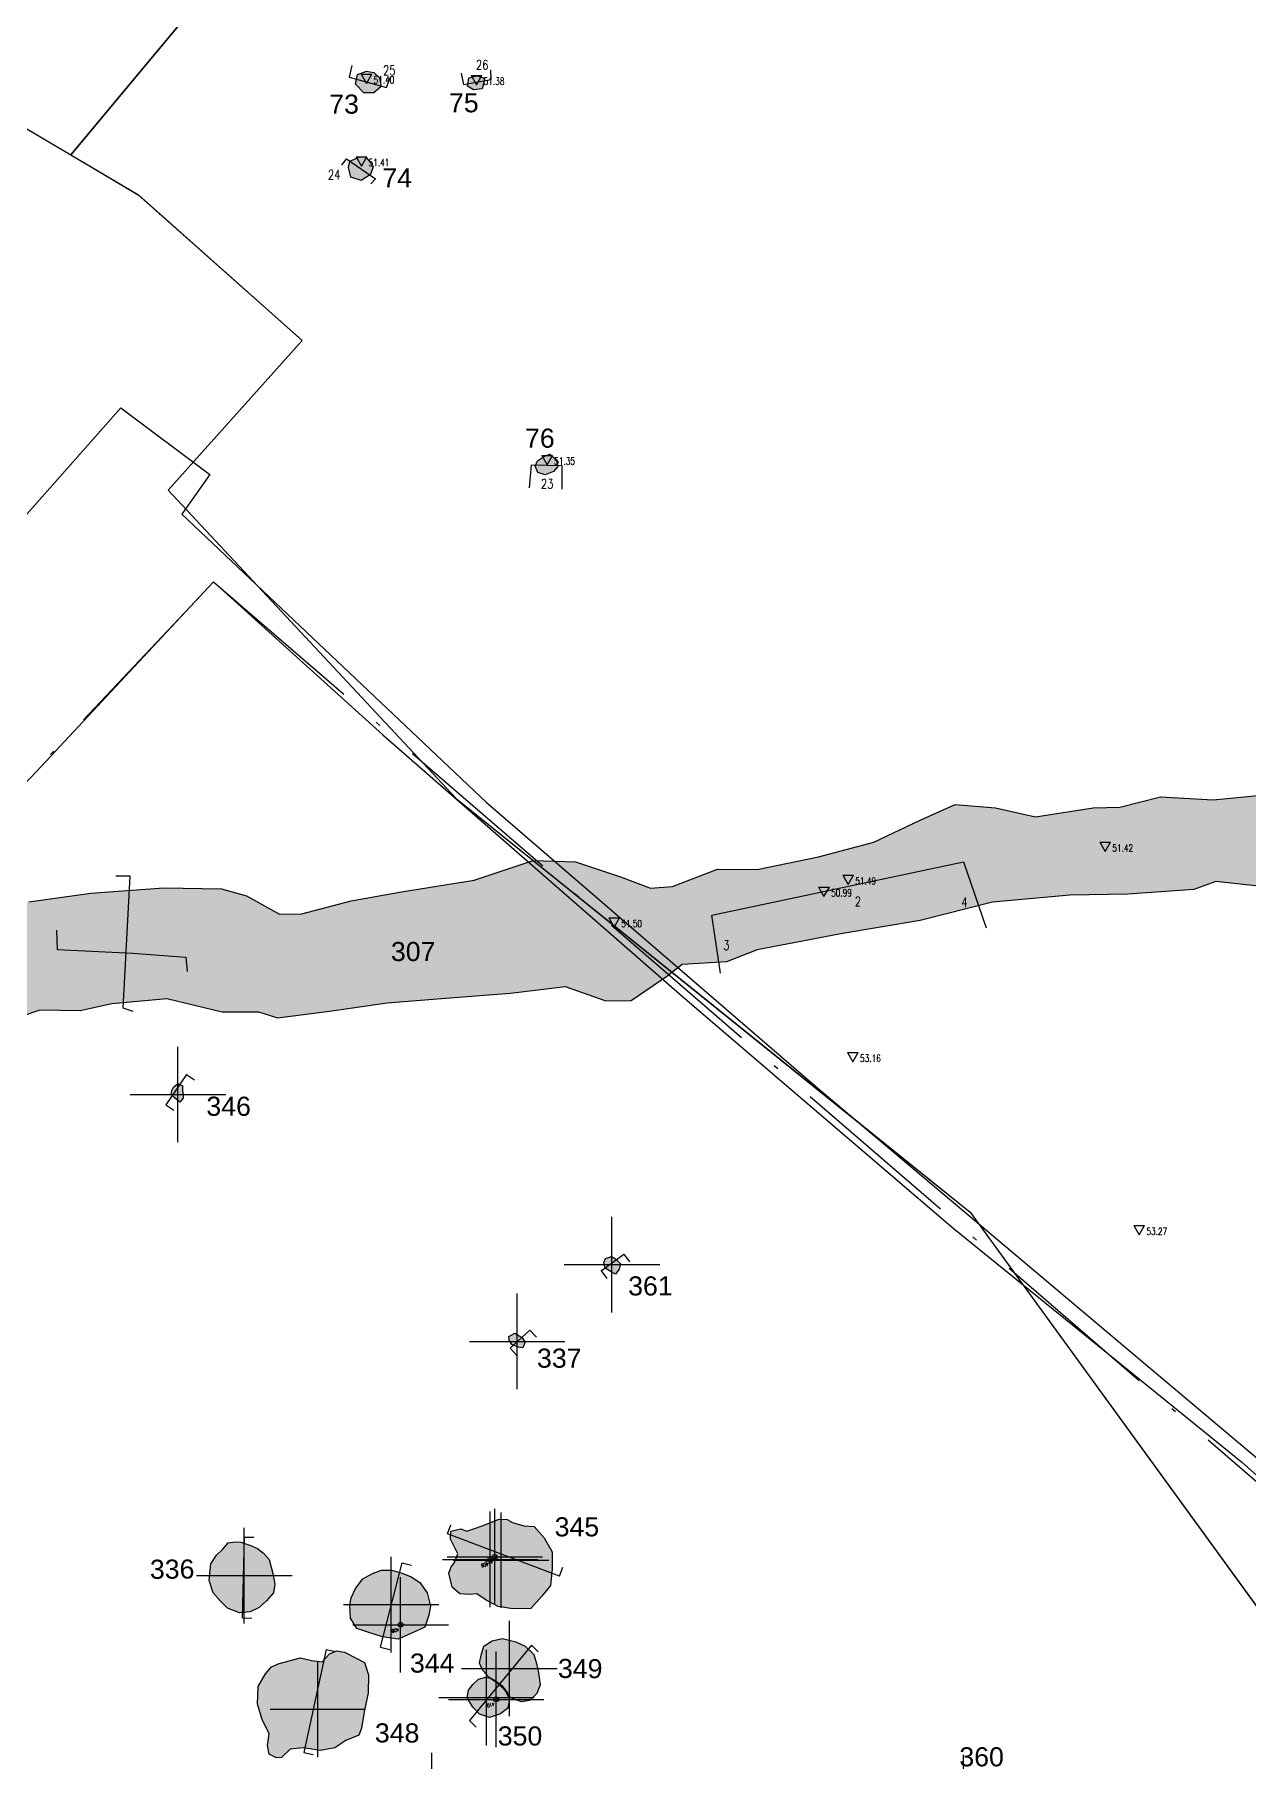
# Model space of a CAD drawing. Header units: millimetres. Extents: x 4462692 to 4462814, y 5793999 to 5794154.
# Drawn here: x 4462747.19 to 4462772.61, y 5794058.97 to 5794095.13 of the extents above; entities that cross this region are included whole.
import ezdxf
from ezdxf.enums import TextEntityAlignment as Align

# ---------------------------------------------------------------- set-up
doc = ezdxf.new("R2010")
doc.units = ezdxf.units.MM
doc.header["$PDMODE"] = 2
doc.header["$PDSIZE"] = -1
doc.linetypes.add('ACAD_ISO10W100', pattern=[18, 12, -3, 0, -3])
doc.linetypes.add('STRICHPUNKTX2', pattern=[50.8, 25.4, -12.7, 0, -12.7])
for name, color, linetype in [('00Befund', 36, 'Continuous'), ('00BefundNr', 36, 'Continuous'), ('00Profil', 5, 'Continuous'), ('00ProfilNr', 5, 'Continuous'), ('Befunde', 36, 'Continuous'), ('Befundnummern', 36, 'Continuous'), ('Flächengrenzen', 1, 'Continuous'), ('GGok', 50, 'Continuous'), ('GGuk', 7, 'Continuous'), ('Grabungsgrenze', 102, 'STRICHPUNKTX2'), ('Gruben', 252, 'Continuous'), ('GUK', 90, 'ACAD_ISO10W100'), ('HÖHEN', 7, 'Continuous'), ('Höhenpunkte Befunde', 7, 'Continuous'), ('Keramik Pl.1', 60, 'Continuous'), ('Knochenreste', 40, 'Continuous'), ('Pfosten', 254, 'Continuous'), ('Profile', 160, 'Continuous'), ('Salzmünder Kultur', 132, 'Continuous'), ('SBZ EZ', 16, 'Continuous')]:
    doc.layers.add(name, color=color, linetype=linetype)
doc.styles.add('ROMANS', font='ROMANS.shx', dxfattribs={"width": 0.75})
doc.styles.get("Standard").update_dxf_attribs({"font": 'arial.ttf'})

# ---------------------------------------------------------------- blocks, each defined once
blk = doc.blocks.new('MESSPUNKT')
for p, q in [((0, -0.04), (0, 0.04)), ((0.04, 0), (-0.04, 0))]:
    blk.add_line(p, q)
blk.add_circle((0, 0), 0.05)
at = {"style": 'ROMANS', "width": 0.75, "flags": 1}
for tag, p in [('STANDPUNKT', (-0.06, -0.05)), ('MESSWERT', (-0.06, 0.05)), ('KOORDINATEN', (-0.06, -0.15))]:
    blk.add_attdef(tag, text='', height=0.07, dxfattribs=at).set_placement(p, align=Align.RIGHT)
at = {"style": 'ROMANS', "width": 0.75}
for tag, p in [('NUMMER', (0.06, 0.05)), ('INFO', (0.06, -0.15))]:
    blk.add_attdef(tag, p, '', height=0.07, dxfattribs=at)
blk = doc.blocks.new('HP_FERTIG_OBERKANTE')
for p, q in [((-0.075, 0.13), (0.075, 0.13)), ((-0.075, 0.13), (0, 0)), ((0, 0), (0.075, 0.13))]:
    blk.add_line(p, q)
at = {"style": 'ROMANS', "width": 0.75}
blk.add_attdef('HÖHE', (0.1, 0), '', height=0.1, dxfattribs=at)

msp = doc.modelspace()

# ---------------------------------------------------------------- hatches: boundary and pattern name
at = {"layer": 'Gruben'}
h = msp.add_hatch(color=256, dxfattribs=at)
h.dxf.hatch_style = 1
h.paths.add_polyline_path([(4462757.197, 5794063.979), (4462757.439, 5794063.905), (4462757.657, 5794063.891), (4462757.86, 5794063.659), (4462758.03, 5794063.361), (4462758.031, 5794063.01), (4462757.996, 5794062.656), (4462757.815, 5794062.433), (4462757.584, 5794062.181), (4462757.205, 5794062.168), (4462756.897, 5794062.221), (4462756.648, 5794062.35), (4462756.456, 5794062.488), (4462756.293, 5794062.471), (4462756.094, 5794062.484), (4462755.935, 5794062.627), (4462755.865, 5794062.917), (4462755.918, 5794063.052), (4462755.989, 5794063.139), (4462756.055, 5794063.319), (4462755.905, 5794063.63), (4462755.912, 5794063.797), (4462756.117, 5794063.843), (4462756.241, 5794063.796), (4462756.563, 5794063.911), (4462756.921, 5794064.045), (4462757.09, 5794064.043)])
h.paths.add_polyline_path([(4462756.993, 5794061.547), (4462757.268, 5794061.478), (4462757.462, 5794061.388), (4462757.646, 5794061.212), (4462757.706, 5794061.025), (4462757.748, 5794060.834), (4462757.781, 5794060.577), (4462757.708, 5794060.401), (4462757.557, 5794060.254), (4462757.39, 5794060.222), (4462757.16, 5794060.31), (4462757.079, 5794060.438), (4462756.995, 5794060.547), (4462756.847, 5794060.656), (4462756.71, 5794060.735), (4462756.579, 5794060.881), (4462756.509, 5794061.035), (4462756.544, 5794061.203), (4462756.599, 5794061.386), (4462756.774, 5794061.504)])
h.paths.add_polyline_path([(4462755.079, 5794062.842), (4462755.257, 5794062.724), (4462755.414, 5794062.506), (4462755.48, 5794062.228), (4462755.446, 5794062.036), (4462755.367, 5794061.789), (4462755.137, 5794061.68), (4462754.809, 5794061.538), (4462754.481, 5794061.586), (4462754.169, 5794061.679), (4462753.937, 5794061.76), (4462753.81, 5794061.975), (4462753.791, 5794062.251), (4462753.82, 5794062.399), (4462753.911, 5794062.597), (4462754.063, 5794062.797), (4462754.271, 5794062.91), (4462754.459, 5794062.978), (4462754.665, 5794062.977), (4462754.892, 5794062.919)])
h.paths.add_polyline_path([(4462741.575, 5794063.998), (4462741.683, 5794064.048), (4462741.856, 5794064.047), (4462742.021, 5794063.937), (4462742.204, 5794063.831), (4462742.356, 5794063.703), (4462742.474, 5794063.564), (4462742.53, 5794063.406), (4462742.455, 5794063.261), (4462742.259, 5794062.972), (4462742.053, 5794062.72), (4462741.892, 5794062.569), (4462741.671, 5794062.543), (4462741.485, 5794062.623), (4462741.425, 5794062.732), (4462741.451, 5794062.936), (4462741.45, 5794063.104), (4462741.442, 5794063.335), (4462741.425, 5794063.539), (4462741.42, 5794063.724), (4462741.477, 5794063.858)])
h.paths.add_polyline_path([(4462750.101, 5794057.149), (4462750.245, 5794057.039), (4462750.35, 5794056.957), (4462750.469, 5794056.867), (4462750.602, 5794056.861), (4462750.688, 5794056.768), (4462750.765, 5794056.666), (4462750.873, 5794056.41), (4462750.911, 5794056.263), (4462750.87, 5794056.08), (4462750.845, 5794055.858), (4462750.837, 5794055.666), (4462750.68, 5794055.542), (4462750.459, 5794055.477), (4462750.28, 5794055.358), (4462750.005, 5794055.185), (4462749.547, 5794054.912), (4462749.273, 5794054.717), (4462749.021, 5794054.696), (4462748.815, 5794054.72), (4462748.559, 5794054.848), (4462748.341, 5794055.06), (4462748.174, 5794055.283), (4462748.054, 5794055.564), (4462747.973, 5794055.855), (4462748.039, 5794056.242), (4462748.116, 5794056.512), (4462748.223, 5794056.625), (4462748.361, 5794056.777), (4462748.546, 5794056.878), (4462748.748, 5794057.014), (4462748.962, 5794057.035), (4462749.16, 5794057.003), (4462749.389, 5794057.001), (4462749.663, 5794057.119), (4462749.918, 5794057.186)])
h.paths.add_polyline_path([(4462754.49, 5794056.328), (4462754.603, 5794056.204), (4462754.684, 5794056.048), (4462754.667, 5794055.822), (4462754.54, 5794055.593), (4462754.387, 5794055.433), (4462754.131, 5794055.364), (4462753.944, 5794055.468), (4462753.757, 5794055.538), (4462753.647, 5794055.706), (4462753.584, 5794055.896), (4462753.625, 5794056.127), (4462753.793, 5794056.246), (4462753.915, 5794056.36), (4462754.042, 5794056.419), (4462754.188, 5794056.414), (4462754.37, 5794056.37)])
h.paths.add_polyline_path([(4462758.5, 5794057.049), (4462758.53, 5794056.96), (4462758.463, 5794056.863), (4462758.392, 5794056.803), (4462758.362, 5794056.649), (4462758.33, 5794056.506), (4462758.176, 5794056.377), (4462758.052, 5794056.308), (4462757.819, 5794056.242), (4462757.532, 5794056.208), (4462757.323, 5794056.264), (4462757.131, 5794056.374), (4462757.059, 5794056.593), (4462757.067, 5794056.88), (4462757.124, 5794057.055), (4462757.341, 5794057.055), (4462757.804, 5794057.012), (4462758.052, 5794057.051), (4462758.2, 5794057.174), (4462758.398, 5794057.13)])
h = msp.add_hatch(color=256, dxfattribs=at)
h.dxf.hatch_style = 1
h.paths.add_polyline_path([(4462753.684, 5794061.26), (4462753.925, 5794061.141), (4462754.101, 5794061.05), (4462754.186, 5794060.786), (4462754.179, 5794060.409), (4462754.096, 5794060.016), (4462754.037, 5794059.672), (4462753.981, 5794059.525), (4462753.711, 5794059.413), (4462753.478, 5794059.258), (4462753.18, 5794059.207), (4462752.816, 5794059.263), (4462752.546, 5794059.231), (4462752.363, 5794059.058), (4462752.26, 5794059.052), (4462752.105, 5794059.127), (4462752.071, 5794059.306), (4462752.106, 5794059.552), (4462751.959, 5794059.855), (4462751.859, 5794060.177), (4462751.874, 5794060.545), (4462752.03, 5794060.809), (4462752.152, 5794060.956), (4462752.314, 5794061.024), (4462752.762, 5794061.145), (4462752.99, 5794061.088), (4462753.214, 5794061.062), (4462753.367, 5794061.227), (4462753.512, 5794061.293)])
at = {"layer": 'Pfosten'}
h = msp.add_hatch(color=256, dxfattribs=at)
h.dxf.hatch_style = 1
h.paths.add_polyline_path([(4462758.148, 5794086.091), (4462758.059, 5794085.982), (4462757.886, 5794085.915), (4462757.734, 5794085.964), (4462757.676, 5794086.094), (4462757.723, 5794086.207), (4462757.868, 5794086.304), (4462757.984, 5794086.346), (4462758.114, 5794086.236)])
h.paths.add_polyline_path([(4462754.279, 5794092.365), (4462754.228, 5794092.203), (4462754.028, 5794092.077), (4462753.818, 5794092.144), (4462753.766, 5794092.347), (4462753.795, 5794092.481), (4462754.005, 5794092.576), (4462754.132, 5794092.566), (4462754.219, 5794092.46)])
h.paths.add_polyline_path([(4462756.609, 5794094.157), (4462756.568, 5794094), (4462756.387, 5794093.978), (4462756.26, 5794094.052), (4462756.285, 5794094.227), (4462756.456, 5794094.271), (4462756.602, 5794094.229)])
h.paths.add_polyline_path([(4462754.413, 5794094.23), (4462754.453, 5794094.044), (4462754.297, 5794093.912), (4462754.085, 5794093.912), (4462753.915, 5794094.093), (4462753.956, 5794094.298), (4462754.143, 5794094.368), (4462754.297, 5794094.341)])
h = msp.add_hatch(color=256, dxfattribs=at)
h.dxf.hatch_style = 1
h.paths.add_polyline_path([(4462743.6, 5794059.549), (4462743.779, 5794059.533), (4462743.909, 5794059.471), (4462743.996, 5794059.373), (4462743.944, 5794059.247), (4462743.923, 5794059.122), (4462743.84, 5794059.037), (4462743.688, 5794059.011), (4462743.535, 5794059.093), (4462743.442, 5794059.215), (4462743.457, 5794059.347), (4462743.496, 5794059.489)])
h.paths.add_polyline_path([(4462741.586, 5794066.455), (4462741.728, 5794066.402), (4462741.782, 5794066.305), (4462741.783, 5794066.126), (4462741.653, 5794066.055), (4462741.522, 5794066.089), (4462741.449, 5794066.132), (4462741.397, 5794066.222), (4462741.452, 5794066.36), (4462741.532, 5794066.418)])
h.paths.add_polyline_path([(4462742.536, 5794066.7), (4462742.608, 5794066.625), (4462742.631, 5794066.505), (4462742.527, 5794066.449), (4462742.43, 5794066.369), (4462742.313, 5794066.41), (4462742.277, 5794066.523), (4462742.316, 5794066.625), (4462742.419, 5794066.692)])
h.paths.add_polyline_path([(4462739.417, 5794067.978), (4462739.524, 5794068.048), (4462739.644, 5794068.04), (4462739.693, 5794067.941), (4462739.701, 5794067.815), (4462739.611, 5794067.761), (4462739.47, 5794067.771), (4462739.398, 5794067.86)])
h.paths.add_polyline_path([(4462741.718, 5794069.488), (4462741.787, 5794069.438), (4462741.829, 5794069.333), (4462741.804, 5794069.229), (4462741.698, 5794069.151), (4462741.622, 5794069.167), (4462741.559, 5794069.242), (4462741.532, 5794069.333), (4462741.598, 5794069.415)])
h.paths.add_polyline_path([(4462757.123, 5794067.874), (4462757.247, 5794067.946), (4462757.399, 5794067.855), (4462757.465, 5794067.764), (4462757.416, 5794067.635), (4462757.32, 5794067.646), (4462757.189, 5794067.706), (4462757.132, 5794067.799)])
h.paths.add_polyline_path([(4462759.274, 5794069.55), (4462759.36, 5794069.496), (4462759.463, 5794069.391), (4462759.437, 5794069.28), (4462759.358, 5794069.178), (4462759.269, 5794069.227), (4462759.141, 5794069.305), (4462759.11, 5794069.424), (4462759.145, 5794069.509)])
h.paths.add_polyline_path([(4462750.193, 5794073.169), (4462750.29, 5794073.123), (4462750.291, 5794073.024), (4462750.305, 5794072.935), (4462750.302, 5794072.862), (4462750.234, 5794072.778), (4462750.115, 5794072.879), (4462750.05, 5794072.943), (4462750.065, 5794073.024), (4462750.104, 5794073.091)])
h.paths.add_polyline_path([(4462739.78, 5794074.115), (4462739.896, 5794074.028), (4462739.873, 5794073.957), (4462739.804, 5794073.885), (4462739.711, 5794073.907), (4462739.689, 5794073.97), (4462739.701, 5794074.045)])
h.paths.add_polyline_path([(4462739.151, 5794074.317), (4462739.193, 5794074.216), (4462739.207, 5794074.135), (4462739.157, 5794074.055), (4462739.042, 5794074.032), (4462739.01, 5794074.128), (4462739.013, 5794074.223), (4462739.085, 5794074.259)])
h = msp.add_hatch(color=256, dxfattribs=at)
h.dxf.hatch_style = 1
h.paths.add_polyline_path([(4462727.865, 5794052.01), (4462727.97, 5794051.89), (4462727.932, 5794051.766), (4462727.861, 5794051.677), (4462727.759, 5794051.618), (4462727.691, 5794051.612), (4462727.583, 5794051.659), (4462727.493, 5794051.719), (4462727.501, 5794051.818), (4462727.526, 5794051.908), (4462727.554, 5794051.956), (4462727.69, 5794052.037), (4462727.758, 5794052.007)])
h.paths.add_polyline_path([(4462728.256, 5794052.972), (4462728.3, 5794052.856), (4462728.305, 5794052.741), (4462728.265, 5794052.64), (4462728.126, 5794052.607), (4462728.029, 5794052.575), (4462727.885, 5794052.667), (4462727.837, 5794052.792), (4462727.861, 5794052.874), (4462727.9, 5794053.055), (4462727.99, 5794053.084), (4462728.127, 5794053.048), (4462728.189, 5794053.001)])
h.paths.add_polyline_path([(4462732.558, 5794052.79), (4462732.558, 5794052.722), (4462732.53, 5794052.641), (4462732.417, 5794052.547), (4462732.34, 5794052.492), (4462732.237, 5794052.443), (4462732.154, 5794052.449), (4462732.074, 5794052.577), (4462732.092, 5794052.662), (4462732.182, 5794052.747), (4462732.282, 5794052.771), (4462732.378, 5794052.796), (4462732.515, 5794052.847)])
h.paths.add_polyline_path([(4462729.995, 5794056.854), (4462730.011, 5794056.776), (4462729.973, 5794056.672), (4462729.866, 5794056.615), (4462729.767, 5794056.553), (4462729.66, 5794056.529), (4462729.571, 5794056.534), (4462729.492, 5794056.622), (4462729.446, 5794056.705), (4462729.468, 5794056.82), (4462729.527, 5794056.88), (4462729.586, 5794056.914), (4462729.707, 5794056.962), (4462729.768, 5794056.986), (4462729.887, 5794056.962), (4462729.994, 5794056.917)])
h.paths.add_polyline_path([(4462728.704, 5794056.62), (4462728.73, 5794056.528), (4462728.767, 5794056.42), (4462728.737, 5794056.307), (4462728.68, 5794056.205), (4462728.578, 5794056.163), (4462728.444, 5794056.187), (4462728.404, 5794056.242), (4462728.293, 5794056.353), (4462728.302, 5794056.543), (4462728.327, 5794056.566), (4462728.42, 5794056.64), (4462728.526, 5794056.682), (4462728.629, 5794056.656)])
h.paths.add_polyline_path([(4462734.644, 5794054.277), (4462734.644, 5794054.192), (4462734.647, 5794054.063), (4462734.565, 5794054.002), (4462734.492, 5794053.932), (4462734.407, 5794053.865), (4462734.292, 5794053.74), (4462734.175, 5794053.754), (4462734.052, 5794053.749), (4462734.019, 5794053.811), (4462733.995, 5794053.918), (4462734.054, 5794054.015), (4462734.123, 5794054.143), (4462734.195, 5794054.229), (4462734.297, 5794054.261), (4462734.383, 5794054.3), (4462734.52, 5794054.338), (4462734.579, 5794054.312)])
h.paths.add_polyline_path([(4462736.169, 5794055.209), (4462736.234, 5794055.133), (4462736.161, 5794055.039), (4462736.077, 5794055.019), (4462736.005, 5794055.054), (4462735.962, 5794055.09), (4462735.961, 5794055.204), (4462736.034, 5794055.228)])
h.paths.add_polyline_path([(4462735.541, 5794055.434), (4462735.591, 5794055.344), (4462735.635, 5794055.304), (4462735.612, 5794055.245), (4462735.533, 5794055.251), (4462735.464, 5794055.235), (4462735.439, 5794055.298), (4462735.432, 5794055.367), (4462735.452, 5794055.423)])
h.paths.add_polyline_path([(4462734.32, 5794057.107), (4462734.401, 5794057.073), (4462734.409, 5794056.98), (4462734.364, 5794056.908), (4462734.274, 5794056.905), (4462734.229, 5794056.958), (4462734.197, 5794057.023), (4462734.229, 5794057.09), (4462734.248, 5794057.131)])
h.paths.add_polyline_path([(4462733.59, 5794058.96), (4462733.711, 5794058.93), (4462733.772, 5794058.891), (4462733.833, 5794058.788), (4462733.867, 5794058.688), (4462733.865, 5794058.585), (4462733.86, 5794058.508), (4462733.726, 5794058.486), (4462733.626, 5794058.495), (4462733.532, 5794058.559), (4462733.455, 5794058.685), (4462733.442, 5794058.809), (4462733.468, 5794058.924)])
h.paths.add_polyline_path([(4462733.302, 5794059.151), (4462733.422, 5794059.076), (4462733.466, 5794058.974), (4462733.415, 5794058.815), (4462733.414, 5794058.728), (4462733.37, 5794058.6), (4462733.191, 5794058.551), (4462733.041, 5794058.597), (4462732.895, 5794058.688), (4462732.913, 5794058.89), (4462732.935, 5794058.96), (4462732.969, 5794059.081), (4462733.064, 5794059.177), (4462733.178, 5794059.199)])
h.paths.add_polyline_path([(4462739.546, 5794050.276), (4462739.577, 5794050.021), (4462739.644, 5794049.856), (4462739.655, 5794049.673), (4462739.655, 5794049.459), (4462739.587, 5794049.26), (4462739.516, 5794049.133), (4462739.383, 5794049.101), (4462739.18, 5794049.169), (4462739.047, 5794049.325), (4462739.017, 5794049.457), (4462738.939, 5794049.606), (4462738.89, 5794049.786), (4462738.846, 5794050.018), (4462738.936, 5794050.203), (4462739.052, 5794050.285), (4462739.122, 5794050.399), (4462739.261, 5794050.435), (4462739.422, 5794050.374), (4462739.5, 5794050.344)])
h.paths.add_polyline_path([(4462739.275, 5794047.38), (4462738.865, 5794046.969), (4462739.022, 5794046.935), (4462739.141, 5794046.944), (4462739.191, 5794047.012), (4462739.25, 5794047.155), (4462739.265, 5794047.308)])
h.paths.add_polyline_path([(4462740.074, 5794046.735), (4462739.84, 5794046.981), (4462739.771, 5794046.871), (4462739.77, 5794046.753), (4462739.857, 5794046.696), (4462739.992, 5794046.693)])
h.paths.add_polyline_path([(4462739.997, 5794045.452), (4462739.971, 5794045.324), (4462739.858, 5794045.202), (4462739.706, 5794045.192), (4462739.558, 5794045.233), (4462739.519, 5794045.321), (4462739.567, 5794045.472), (4462739.699, 5794045.539), (4462739.835, 5794045.555), (4462739.933, 5794045.515)])
h.paths.add_polyline_path([(4462741.109, 5794044.031), (4462741.199, 5794043.865), (4462741.264, 5794043.711), (4462741.164, 5794043.565), (4462741.046, 5794043.477), (4462740.878, 5794043.475), (4462740.706, 5794043.553), (4462740.692, 5794043.702), (4462740.738, 5794043.864), (4462740.836, 5794044.042), (4462740.987, 5794044.029)])
h.paths.add_polyline_path([(4462741.511, 5794043.048), (4462741.579, 5794042.935), (4462741.618, 5794042.829), (4462741.597, 5794042.666), (4462741.469, 5794042.586), (4462741.382, 5794042.566), (4462741.187, 5794042.63), (4462741.098, 5794042.761), (4462741.123, 5794042.846), (4462741.157, 5794042.957), (4462741.272, 5794043.069), (4462741.426, 5794043.069)])
h.paths.add_polyline_path([(4462741.927, 5794044.657), (4462742.024, 5794044.521), (4462742.108, 5794044.371), (4462741.971, 5794044.246), (4462741.806, 5794044.206), (4462741.713, 5794044.281), (4462741.668, 5794044.446), (4462741.73, 5794044.57), (4462741.81, 5794044.685)])
h.paths.add_polyline_path([(4462744.653, 5794047.298), (4462744.849, 5794047.221), (4462744.883, 5794047.101), (4462744.882, 5794046.956), (4462744.757, 5794046.821), (4462744.647, 5794046.77), (4462744.445, 5794046.77), (4462744.327, 5794046.925), (4462744.269, 5794047.052), (4462744.397, 5794047.207), (4462744.501, 5794047.263)])
h.paths.add_polyline_path([(4462744.782, 5794046.38), (4462744.84, 5794046.226), (4462744.813, 5794046.073), (4462744.707, 5794045.918), (4462744.567, 5794045.945), (4462744.41, 5794045.983), (4462744.36, 5794046.11), (4462744.304, 5794046.225), (4462744.34, 5794046.379), (4462744.473, 5794046.498), (4462744.594, 5794046.462), (4462744.683, 5794046.442)])
h.paths.add_polyline_path([(4462762.56, 5794048.925), (4462762.675, 5794048.999), (4462762.812, 5794048.914), (4462762.857, 5794048.814), (4462762.763, 5794048.724), (4462762.675, 5794048.669), (4462762.581, 5794048.715), (4462762.514, 5794048.827)])
h.paths.add_polyline_path([(4462762.487, 5794050.303), (4462762.66, 5794050.333), (4462762.744, 5794050.291), (4462762.832, 5794050.169), (4462762.812, 5794049.973), (4462762.716, 5794049.874), (4462762.519, 5794049.925), (4462762.426, 5794050.067), (4462762.438, 5794050.206)])
h.paths.add_polyline_path([(4462763.2, 5794050.489), (4462763.337, 5794050.553), (4462763.479, 5794050.48), (4462763.542, 5794050.329), (4462763.513, 5794050.162), (4462763.354, 5794050.089), (4462763.21, 5794050.13), (4462763.123, 5794050.22), (4462763.112, 5794050.378)])
h.paths.add_polyline_path([(4462763.908, 5794050.368), (4462764.067, 5794050.326), (4462764.161, 5794050.242), (4462764.106, 5794050.094), (4462763.999, 5794050.016), (4462763.865, 5794050.09), (4462763.815, 5794050.188), (4462763.852, 5794050.325)])
h.paths.add_polyline_path([(4462764.158, 5794051.085), (4462764.376, 5794051.112), (4462764.518, 5794051.052), (4462764.64, 5794050.855), (4462764.602, 5794050.689), (4462764.456, 5794050.519), (4462764.249, 5794050.467), (4462764.056, 5794050.601), (4462763.997, 5794050.786), (4462764.042, 5794050.94)])
h.paths.add_polyline_path([(4462765.545, 5794051.398), (4462765.677, 5794051.484), (4462765.874, 5794051.516), (4462765.961, 5794051.439), (4462766.041, 5794051.298), (4462766.013, 5794051.13), (4462765.891, 5794050.983), (4462765.739, 5794050.962), (4462765.627, 5794050.979), (4462765.499, 5794051.089), (4462765.481, 5794051.276)])
h.paths.add_polyline_path([(4462767.44, 5794051.631), (4462767.58, 5794051.573), (4462767.638, 5794051.435), (4462767.603, 5794051.293), (4462767.477, 5794051.239), (4462767.313, 5794051.264), (4462767.262, 5794051.342), (4462767.27, 5794051.519), (4462767.332, 5794051.592)])
h.paths.add_polyline_path([(4462768.495, 5794051.408), (4462768.614, 5794051.456), (4462768.74, 5794051.351), (4462768.734, 5794051.199), (4462768.676, 5794051.062), (4462768.522, 5794051.04), (4462768.379, 5794051.108), (4462768.318, 5794051.212), (4462768.333, 5794051.365)])
h.paths.add_polyline_path([(4462768.135, 5794053.456), (4462768.29, 5794053.467), (4462768.401, 5794053.387), (4462768.448, 5794053.234), (4462768.374, 5794053.09), (4462768.287, 5794052.988), (4462768.157, 5794052.935), (4462768.011, 5794053.028), (4462768.009, 5794053.147), (4462768.018, 5794053.261)])
edge = h.paths.add_edge_path()
edge.add_line((4462767.778, 5794050.921), (4462767.699, 5794050.856))
edge.add_line((4462767.778, 5794050.921), (4462767.878, 5794050.89))
edge.add_line((4462767.878, 5794050.89), (4462767.992, 5794050.817))
edge.add_line((4462767.992, 5794050.817), (4462768.048, 5794050.686))
edge.add_line((4462768.048, 5794050.686), (4462767.935, 5794050.626))
edge.add_line((4462767.935, 5794050.626), (4462767.849, 5794050.546))
edge.add_line((4462767.849, 5794050.546), (4462767.748, 5794050.622))
edge.add_line((4462767.748, 5794050.622), (4462767.667, 5794050.758))
edge.add_line((4462767.667, 5794050.758), (4462767.699, 5794050.856))
edge.add_line((4462767.699, 5794050.856), (4462767.778, 5794050.921))
at = {"layer": 'Salzmünder Kultur'}
h = msp.add_hatch(color=256, dxfattribs=at)
h.dxf.hatch_style = 1
h.paths.add_polyline_path([(4462739.706, 5794071.39), (4462739.337, 5794071.479), (4462739.152, 5794071.533), (4462738.802, 5794071.538), (4462738.361, 5794071.483), (4462737.918, 5794071.367), (4462736.879, 5794070.94), (4462734.588, 5794070.214), (4462736.882, 5794072.84), (4462737.786, 5794072.99), (4462738.502, 5794073.143), (4462738.706, 5794073.063), (4462739.225, 5794073.096), (4462739.723, 5794073.144), (4462740.05, 5794073.159), (4462740.532, 5794073.352), (4462740.894, 5794073.446), (4462741.211, 5794073.428), (4462741.302, 5794073.451), (4462741.657, 5794073.478), (4462742.02, 5794073.64), (4462742.609, 5794074.162), (4462743.265, 5794074.846), (4462743.812, 5794075.462), (4462744.508, 5794075.93), (4462745.891, 5794076.379), (4462747.071, 5794076.973), (4462748.371, 5794077.157), (4462749.902, 5794077.267), (4462751.105, 5794077.247), (4462751.628, 5794077.097), (4462752.321, 5794076.713), (4462752.791, 5794076.722), (4462753.823, 5794076.994), (4462754.879, 5794077.182), (4462756.395, 5794077.431), (4462757.634, 5794077.836), (4462758.522, 5794077.812), (4462759.459, 5794077.5), (4462760.09, 5794077.26), (4462760.549, 5794077.295), (4462761.49, 5794077.656), (4462762.323, 5794077.652), (4462763.611, 5794077.918), (4462764.765, 5794078.224), (4462765.738, 5794078.681), (4462766.467, 5794079.011), (4462767.316, 5794078.94), (4462768.155, 5794078.755), (4462769.357, 5794078.94), (4462769.918, 5794078.958), (4462770.771, 5794079.169), (4462771.873, 5794079.113), (4462773.027, 5794079.218), (4462773.893, 5794079.473), (4462774.427, 5794079.494), (4462774.767, 5794079.598), (4462776.117, 5794079.48), (4462777.08, 5794079.553), (4462778.122, 5794079.502), (4462779.291, 5794079.75), (4462779.968, 5794079.978), (4462781.279, 5794080.225), (4462781.966, 5794080.411), (4462782.271, 5794080.377), (4462783.346, 5794080.814), (4462783.826, 5794080.907), (4462784.185, 5794080.704), (4462784.41, 5794080.333), (4462785.546, 5794080.333), (4462786.964, 5794080.449), (4462788.093, 5794080.467), (4462789.195, 5794080.643), (4462789.876, 5794080.716), (4462790.507, 5794080.462), (4462791.214, 5794080.138), (4462792.138, 5794079.935), (4462792.433, 5794079.316), (4462791.869, 5794078.733), (4462791.461, 5794078.545), (4462790.932, 5794078.861), (4462790.591, 5794078.916), (4462789.658, 5794078.716), (4462788.487, 5794078.793), (4462788.026, 5794078.636), (4462786.885, 5794078.519), (4462786.363, 5794078.625), (4462784.985, 5794078.638), (4462784.114, 5794078.771), (4462782.242, 5794078.68), (4462781.515, 5794078.842), (4462780.925, 5794078.541), (4462780.26, 5794078.438), (4462779.249, 5794078.323), (4462778.211, 5794078.269), (4462777.283, 5794078.076), (4462776.126, 5794077.741), (4462775.207, 5794077.716), (4462774.906, 5794077.576), (4462773.266, 5794077.251), (4462771.932, 5794077.402), (4462771.466, 5794077.229), (4462770.086, 5794077.133), (4462768.87, 5794077.114), (4462767.251, 5794076.97), (4462765.736, 5794076.584), (4462764.077, 5794076.303), (4462762.326, 5794075.971), (4462761.684, 5794075.715), (4462760.755, 5794075.665), (4462760.477, 5794075.448), (4462759.687, 5794074.91), (4462759.152, 5794074.901), (4462758.301, 5794075.199), (4462757.158, 5794075.061), (4462754.576, 5794074.861), (4462753.371, 5794074.684), (4462752.276, 5794074.544), (4462751.879, 5794074.668), (4462751.117, 5794074.671), (4462749.96, 5794074.947), (4462748.807, 5794074.846), (4462748.15, 5794074.698), (4462747.309, 5794074.713), (4462746.568, 5794074.459), (4462745.912, 5794074.281), (4462745.106, 5794073.705), (4462744.916, 5794073.396), (4462743.849, 5794072.822), (4462742.776, 5794072.189), (4462741.329, 5794071.467), (4462740.67, 5794071.279), (4462740.118, 5794071.279)])
at = {"layer": 'SBZ EZ'}
h = msp.add_hatch(color=256, dxfattribs=at)
h.dxf.hatch_style = 1
h.paths.add_polyline_path([(4462751.514, 5794063.564), (4462751.701, 5794063.501), (4462751.862, 5794063.434), (4462751.983, 5794063.339), (4462752.104, 5794063.202), (4462752.181, 5794062.913), (4462752.221, 5794062.687), (4462752.197, 5794062.503), (4462752.05, 5794062.338), (4462751.895, 5794062.196), (4462751.705, 5794062.109), (4462751.48, 5794062.09), (4462751.23, 5794062.184), (4462751.089, 5794062.326), (4462750.933, 5794062.503), (4462750.849, 5794062.762), (4462750.872, 5794062.978), (4462750.88, 5794063.115), (4462751, 5794063.293), (4462751.135, 5794063.423), (4462751.245, 5794063.549), (4462751.403, 5794063.574)])
h = msp.add_hatch(color=256, dxfattribs=at)
h.dxf.hatch_style = 1
h.paths.add_polyline_path([(4462756.489, 5794060.7), (4462756.643, 5794060.741), (4462756.739, 5794060.722), (4462756.875, 5794060.628), (4462756.981, 5794060.53), (4462757.061, 5794060.441), (4462757.135, 5794060.282), (4462757.103, 5794060.093), (4462756.946, 5794059.97), (4462756.72, 5794059.893), (4462756.512, 5794059.967), (4462756.373, 5794060.109), (4462756.252, 5794060.305), (4462756.281, 5794060.47), (4462756.37, 5794060.589)])

# ---------------------------------------------------------------- linework, layer by layer
at = {"layer": '00Befund'}
for points in [[(4462747.071, 5794076.973, 51.937), (4462748.371, 5794077.157, 51.919), (4462749.902, 5794077.267, 51.891), (4462751.105, 5794077.247, 51.882), (4462751.628, 5794077.097, 51.902), (4462752.321, 5794076.713, 51.898), (4462752.791, 5794076.722, 51.902), (4462753.823, 5794076.994, 51.898), (4462754.879, 5794077.182, 51.858), (4462756.395, 5794077.431, 51.961), (4462756.395, 5794077.431, 51.961), (4462757.634, 5794077.836, 53.559)], [(4462746.568, 5794074.459, 51.979), (4462747.309, 5794074.713, 51.977), (4462748.15, 5794074.698, 51.936), (4462748.807, 5794074.846, 51.927), (4462749.96, 5794074.947, 51.939), (4462751.117, 5794074.671, 51.95), (4462751.879, 5794074.668, 51.975), (4462752.276, 5794074.544, 51.99), (4462753.371, 5794074.684, 51.975), (4462754.576, 5794074.861, 52.004), (4462755.887, 5794074.967, 51.981), (4462757.158, 5794075.061, 51.989), (4462758.301, 5794075.199, 52.017), (4462759.152, 5794074.901, 52.03), (4462759.687, 5794074.91, 52.02), (4462759.687, 5794074.91, 52.02), (4462760.477, 5794075.448, 52.324)]]:
    msp.add_polyline3d(points, dxfattribs=at)
for points in [[(4462750.193, 5794073.169, 51.978), (4462750.29, 5794073.123, 51.975), (4462750.291, 5794073.024, 51.962), (4462750.305, 5794072.935, 51.964), (4462750.302, 5794072.862, 51.976), (4462750.234, 5794072.778, 51.979), (4462750.115, 5794072.879, 51.984), (4462750.05, 5794072.943, 51.962), (4462750.065, 5794073.024, 51.961), (4462750.104, 5794073.091, 51.977)], [(4462759.274, 5794069.55, 52.126), (4462759.36, 5794069.496, 52.148), (4462759.463, 5794069.391, 52.152), (4462759.437, 5794069.28, 52.163), (4462759.358, 5794069.178, 52.156), (4462759.269, 5794069.227, 52.157), (4462759.141, 5794069.305, 52.145), (4462759.11, 5794069.424, 52.152), (4462759.145, 5794069.509, 52.139)], [(4462757.123, 5794067.874, 52.142), (4462757.247, 5794067.946, 52.157), (4462757.399, 5794067.855, 52.16), (4462757.465, 5794067.764, 52.149), (4462757.416, 5794067.635, 52.167), (4462757.32, 5794067.646, 52.169), (4462757.189, 5794067.706, 52.162), (4462757.132, 5794067.799, 52.145)], [(4462757.197, 5794063.979, 52.257), (4462757.439, 5794063.905, 52.28), (4462757.657, 5794063.891, 52.262), (4462757.86, 5794063.659, 52.262), (4462758.03, 5794063.361, 52.254), (4462758.031, 5794063.01, 52.286), (4462757.996, 5794062.656, 52.261), (4462757.815, 5794062.433, 52.275), (4462757.584, 5794062.181, 52.293), (4462757.205, 5794062.168, 52.279), (4462756.897, 5794062.221, 52.305), (4462756.648, 5794062.35, 52.318), (4462756.456, 5794062.488, 52.339), (4462756.293, 5794062.471, 52.344), (4462756.094, 5794062.484, 52.348), (4462755.935, 5794062.627, 52.367), (4462755.865, 5794062.917, 52.367), (4462755.918, 5794063.052, 52.368), (4462755.989, 5794063.139, 52.312), (4462756.055, 5794063.319, 52.299), (4462755.905, 5794063.63, 52.325), (4462755.912, 5794063.797, 52.289), (4462756.117, 5794063.843, 52.302), (4462756.241, 5794063.796, 52.303), (4462756.563, 5794063.911, 52.275), (4462756.921, 5794064.045, 52.276), (4462757.09, 5794064.043, 52.262)], [(4462751.514, 5794063.564, 52.317), (4462751.701, 5794063.501, 52.337), (4462751.862, 5794063.434, 52.356), (4462751.983, 5794063.339, 52.352), (4462752.104, 5794063.202, 52.336), (4462752.181, 5794062.913, 52.333), (4462752.221, 5794062.687, 52.329), (4462752.197, 5794062.503, 52.318), (4462752.05, 5794062.338, 52.316), (4462751.895, 5794062.196, 52.286), (4462751.705, 5794062.109, 52.323), (4462751.48, 5794062.09, 52.331), (4462751.23, 5794062.184, 52.325), (4462751.089, 5794062.326, 52.314), (4462750.933, 5794062.503, 52.316), (4462750.849, 5794062.762, 52.324), (4462750.872, 5794062.978, 52.32), (4462750.88, 5794063.115, 52.33), (4462751, 5794063.293, 52.322), (4462751.135, 5794063.423, 52.335), (4462751.245, 5794063.549, 52.333), (4462751.403, 5794063.574, 52.328)], [(4462755.079, 5794062.842, 52.34), (4462755.257, 5794062.724, 52.364), (4462755.414, 5794062.506, 52.348), (4462755.48, 5794062.228, 52.346), (4462755.446, 5794062.036, 52.369), (4462755.367, 5794061.789, 52.37), (4462755.137, 5794061.68, 52.333), (4462754.809, 5794061.538, 52.354), (4462754.481, 5794061.586, 52.359), (4462754.169, 5794061.679, 52.378), (4462753.937, 5794061.76, 52.368), (4462753.81, 5794061.975, 52.353), (4462753.791, 5794062.251, 52.333), (4462753.82, 5794062.399, 52.347), (4462753.911, 5794062.597, 52.319), (4462754.063, 5794062.797, 52.296), (4462754.271, 5794062.91, 52.297), (4462754.459, 5794062.978, 52.278), (4462754.665, 5794062.977, 52.315), (4462754.892, 5794062.919, 52.331)], [(4462753.684, 5794061.26, 52.392), (4462753.925, 5794061.141, 52.396), (4462754.101, 5794061.05, 52.42), (4462754.186, 5794060.786, 52.398), (4462754.179, 5794060.409, 52.385), (4462754.096, 5794060.016, 52.379), (4462754.037, 5794059.672, 52.375), (4462753.981, 5794059.525, 52.384), (4462753.711, 5794059.413, 52.385), (4462753.478, 5794059.258, 52.398), (4462753.18, 5794059.207, 52.38), (4462752.816, 5794059.263, 52.419), (4462752.546, 5794059.231, 52.415), (4462752.363, 5794059.058, 52.433), (4462752.26, 5794059.052, 52.427), (4462752.105, 5794059.127, 52.432), (4462752.071, 5794059.306, 52.425), (4462752.106, 5794059.552, 52.433), (4462751.959, 5794059.855, 52.405), (4462751.859, 5794060.177, 52.36), (4462751.874, 5794060.545, 52.373), (4462752.03, 5794060.809, 52.38), (4462752.152, 5794060.956, 52.362), (4462752.314, 5794061.024, 52.352), (4462752.762, 5794061.145, 52.36), (4462752.99, 5794061.088, 52.372), (4462753.214, 5794061.062, 52.379), (4462753.367, 5794061.227, 52.39), (4462753.512, 5794061.293, 52.376)], [(4462756.993, 5794061.547, 52.304), (4462757.268, 5794061.478, 52.321), (4462757.462, 5794061.388, 52.34), (4462757.646, 5794061.212, 52.351), (4462757.706, 5794061.025, 52.351), (4462757.748, 5794060.834, 52.347), (4462757.781, 5794060.577, 52.344), (4462757.708, 5794060.401, 52.347), (4462757.557, 5794060.254, 52.334), (4462757.39, 5794060.222, 52.341), (4462757.16, 5794060.31, 52.337), (4462757.079, 5794060.438, 52.361), (4462756.995, 5794060.547, 52.366), (4462756.847, 5794060.656, 52.347), (4462756.71, 5794060.735, 52.326), (4462756.579, 5794060.881, 52.305), (4462756.509, 5794061.035, 52.303), (4462756.544, 5794061.203, 52.308), (4462756.599, 5794061.386, 52.291), (4462756.774, 5794061.504, 52.31)], [(4462756.489, 5794060.7, 52.31), (4462756.643, 5794060.741, 52.33), (4462756.739, 5794060.722, 52.331), (4462756.875, 5794060.628, 52.353), (4462756.981, 5794060.53, 52.366), (4462757.061, 5794060.441, 52.363), (4462757.135, 5794060.282, 52.342), (4462757.103, 5794060.093, 52.34), (4462756.946, 5794059.97, 52.336), (4462756.72, 5794059.893, 52.347), (4462756.512, 5794059.967, 52.373), (4462756.373, 5794060.109, 52.348), (4462756.252, 5794060.305, 52.351), (4462756.281, 5794060.47, 52.349), (4462756.37, 5794060.589, 52.318)]]:
    msp.add_polyline3d(points, close=True, dxfattribs=at)
at = {"layer": '00Profil'}
for p, q in [((4462750.374, 5794073.356, 51.978), (4462750.539, 5794073.244, 51.978)), ((4462749.942, 5794072.724, 51.958), (4462750.108, 5794072.611, 51.958)), ((4462759.529, 5794069.598, 52.144), (4462759.649, 5794069.438, 52.144)), ((4462759.056, 5794069.246, 52.158), (4462759.176, 5794069.086, 52.158)), ((4462757.566, 5794068.006, 52.172), (4462757.7, 5794067.857, 52.172)), ((4462757.15, 5794067.631, 52.147), (4462757.283, 5794067.483, 52.147)), ((4462755.84, 5794063.739, 52.323), (4462755.911, 5794063.926, 52.323)), ((4462751.585, 5794063.674, 52.307), (4462751.785, 5794063.674, 52.307)), ((4462758.181, 5794062.853, 52.294), (4462758.252, 5794063.04, 52.294)), ((4462751.543, 5794061.982, 52.318), (4462751.743, 5794061.977, 52.318)), ((4462753.301, 5794061.319, 52.378), (4462753.497, 5794061.277, 52.378)), ((4462752.833, 5794059.163, 52.42), (4462753.028, 5794059.12, 52.42))]:
    msp.add_line(p, q, dxfattribs=at)
for points, elevation in [([(4462754.893, 5794063.133), (4462755.087, 5794063.083)], 52.329), ([(4462754.437, 5794061.369), (4462754.631, 5794061.319)], 52.369), ([(4462757.597, 5794061.409), (4462757.739, 5794061.268)], 52.316), ([(4462756.299, 5794059.834), (4462756.441, 5794059.692)], 52.347)]:
    msp.add_lwpolyline(points, dxfattribs=dict(at, elevation=elevation))
for points in [[(4462749.254, 5794074.681, 51.862), (4462749.047, 5794074.75, 51.946), (4462749.191, 5794077.509, 51.952), (4462748.892, 5794077.509, 51.923)], [(4462747.65, 5794076.38, 51.937), (4462747.666, 5794075.976, 51.96), (4462749.247, 5794075.902, 51.933), (4462750.36, 5794075.817, 51.948), (4462750.386, 5794075.515, 51.932)], [(4462750.374, 5794073.356, 51.978), (4462749.942, 5794072.724, 51.958)], [(4462759.056, 5794069.246, 52.158), (4462759.529, 5794069.598, 52.144)], [(4462757.15, 5794067.631, 52.147), (4462757.566, 5794068.006, 52.172)], [(4462751.543, 5794061.982, 52.318), (4462751.585, 5794063.674, 52.307)], [(4462758.181, 5794062.853, 52.294), (4462755.84, 5794063.739, 52.323)], [(4462754.437, 5794061.369, 52.369), (4462754.893, 5794063.133, 52.329)], [(4462753.301, 5794061.319, 52.378), (4462752.833, 5794059.163, 52.42)], [(4462757.597, 5794061.409, 52.316), (4462756.299, 5794059.834, 52.347)]]:
    msp.add_polyline3d(points, dxfattribs=at)
at = {"layer": 'Befunde'}
for points in [[(4462754.413, 5794094.23, 51.498), (4462754.453, 5794094.044, 51.522), (4462754.297, 5794093.912, 51.531), (4462754.085, 5794093.912, 51.513), (4462753.915, 5794094.093, 51.524), (4462753.956, 5794094.298, 51.531), (4462754.143, 5794094.368, 51.539), (4462754.297, 5794094.341, 51.505)], [(4462756.609, 5794094.157, 51.491), (4462756.568, 5794094, 51.508), (4462756.387, 5794093.978, 51.518), (4462756.26, 5794094.052, 51.498), (4462756.285, 5794094.227, 51.483), (4462756.456, 5794094.271, 51.483), (4462756.602, 5794094.229, 51.483)], [(4462754.279, 5794092.365, 51.492), (4462754.228, 5794092.203, 51.502), (4462754.028, 5794092.077, 51.526), (4462753.818, 5794092.144, 51.531), (4462753.766, 5794092.347, 51.543), (4462753.795, 5794092.481, 51.544), (4462754.005, 5794092.576, 51.535), (4462754.132, 5794092.566, 51.53), (4462754.219, 5794092.46, 51.515)], [(4462758.148, 5794086.091, 51.507), (4462758.059, 5794085.982, 51.498), (4462757.886, 5794085.915, 51.493), (4462757.734, 5794085.964, 51.48), (4462757.676, 5794086.094, 51.486), (4462757.723, 5794086.207, 51.478), (4462757.868, 5794086.304, 51.492), (4462757.984, 5794086.346, 51.494), (4462758.114, 5794086.236, 51.492)]]:
    msp.add_polyline3d(points, close=True, dxfattribs=at)
for points in [[(4462757.634, 5794077.836, 53.559), (4462758.522, 5794077.812, 51.69), (4462759.459, 5794077.5, 51.632), (4462760.09, 5794077.26, 51.645), (4462760.549, 5794077.295, 51.619), (4462761.49, 5794077.656, 51.637), (4462762.323, 5794077.652, 51.645), (4462763.611, 5794077.918, 51.618), (4462764.765, 5794078.224, 51.637), (4462765.738, 5794078.681, 51.633), (4462766.467, 5794079.011, 51.651), (4462767.316, 5794078.94, 51.582), (4462768.155, 5794078.755, 51.592), (4462769.357, 5794078.94, 51.575), (4462769.918, 5794078.958, 51.567), (4462770.771, 5794079.169, 51.578), (4462771.873, 5794079.113, 51.566), (4462773.027, 5794079.218, 51.583)], [(4462773.266, 5794077.251, 51.598), (4462771.932, 5794077.402, 51.596), (4462771.466, 5794077.229, 51.607), (4462770.086, 5794077.133, 51.6), (4462768.87, 5794077.114, 51.574), (4462767.251, 5794076.97, 51.515), (4462765.736, 5794076.584, 51.619), (4462764.077, 5794076.303, 51.613), (4462762.326, 5794075.971, 51.601), (4462761.684, 5794075.715, 51.628), (4462760.755, 5794075.665, 51.625), (4462760.477, 5794075.448, 52.324)]]:
    msp.add_polyline3d(points, dxfattribs=at)
at = {"layer": 'Flächengrenzen'}
for points in [[(4462747.948, 5794092.615, 53.375), (4462749.364, 5794091.78, 53.381), (4462752.796, 5794088.728, 53.411), (4462749.992, 5794085.595, 53.476), (4462756.018, 5794079.136, 53.547), (4462761.4, 5794074.807, 53.588), (4462766.782, 5794070.477, 53.629), (4462774.514, 5794059.838, 53.758), (4462774.514, 5794059.838, 53.758), (4462778.509, 5794061.892, 53.704), (4462787.687, 5794073.146, 53.477), (4462798.891, 5794085.742, 53.218), (4462813.657, 5794102.115, 52.88), (4462781.384, 5794132.022, 52.572), (4462753.311, 5794099.048, 53.244), (4462747.948, 5794092.615, 53.375)], [(4462727.191, 5794121.278, 53.027), (4462720.411, 5794113.296, 53.189), (4462711.658, 5794098.849, 53.465), (4462734.93, 5794078.872, 53.662), (4462739.869, 5794087.842, 53.493), (4462744.414, 5794094.7, 53.36), (4462747.948, 5794092.615, 53.375), (4462753.311, 5794099.048, 53.244), (4462727.191, 5794121.278, 53.027)]]:
    msp.add_polyline3d(points, close=True, dxfattribs=at)
at = {"layer": 'GGok'}
msp.add_polyline3d([(4462718.239, 5794056.554, 53.049), (4462724.39, 5794063.301, 52.914), (4462730.846, 5794070.381, 52.778), (4462732.97, 5794068.833, 52.833), (4462739.226, 5794075.953, 52.958), (4462744.738, 5794082.512, 52.831), (4462748.999, 5794087.32, 52.746), (4462750.862, 5794085.921, 52.774), (4462750.277, 5794085.089, 52.705), (4462756.647, 5794079.06, 52.767), (4462763.593, 5794073.075, 52.817), (4462770.022, 5794067.653, 52.835), (4462777.829, 5794061.092, 52.781)], dxfattribs=at)
at = {"layer": 'GGuk', "ltscale": 0.1}
msp.add_polyline3d([(4462732.341, 5794067.64, -0.459), (4462733.886, 5794069.405, -0.484), (4462738.735, 5794074.953, -0.707), (4462742.02, 5794078.725, -0.716), (4462743.423, 5794077.786, -0.771), (4462744.439, 5794076.784, -0.776), (4462747.233, 5794079.701, -0.799), (4462750.941, 5794083.672, -0.796), (4462754.482, 5794080.474, -0.855), (4462760.807, 5794074.947, -0.684), (4462766.418, 5794070.147, -0.578), (4462772.466, 5794065.245, -0.373), (4462777.49, 5794060.774, -0.461), (4462770.143, 5794052.545, -0.42), (4462760.812, 5794041.622, 0.126), (4462757.754, 5794044.58, 0.014), (4462745.655, 5794055.084, -0.348), (4462741.322, 5794059.639, 0.042), (4462734.594, 5794065.466, -0.558)], close=True, dxfattribs=at)
at = {"layer": 'Grabungsgrenze'}
msp.add_polyline3d([(4462711.658, 5794098.849, 53.465), (4462734.93, 5794078.872, 53.662), (4462739.869, 5794087.842, 53.493), (4462744.414, 5794094.7, 53.36), (4462747.948, 5794092.615, 53.375), (4462749.365, 5794091.779, 53.381), (4462752.796, 5794088.728, 53.411), (4462749.992, 5794085.595, 53.476), (4462756.018, 5794079.136, 53.547), (4462764.091, 5794072.642, 53.608), (4462766.782, 5794070.477, 53.629), (4462774.514, 5794059.838, 53.758), (4462778.509, 5794061.892, 53.704), (4462790.452, 5794076.255, 53.413), (4462798.891, 5794085.742, 53.218), (4462813.657, 5794102.115, 52.88)], dxfattribs=at)
at = {"layer": 'GUK', "ltscale": 0.3}
for p, q in [((4462744.439, 5794076.784, 52.224), (4462750.941, 5794083.672, 52.204)), ((4462750.941, 5794083.672, 52.204), (4462777.49, 5794060.774, 52.539))]:
    msp.add_line(p, q, dxfattribs=at)
at = {"layer": 'Höhenpunkte Befunde', "extrusion": (-0.0012, 5.29667e-05, 0.999999)}
for p in [(4462750.195, 5794072.941, 51.982), (4462759.283, 5794069.377, 52.158), (4462757.297, 5794067.77, 52.169), (4462756.96, 5794063.189, 52.331), (4462751.583, 5794062.866, 52.363), (4462754.66, 5794062.259, 52.373), (4462757.135, 5794060.92, 52.357), (4462756.656, 5794060.312, 52.377), (4462753.123, 5794060.067, 52.441), (4462766.643, 5794058.115, 52.407)]:
    msp.add_point(p, dxfattribs=at)
at = {"layer": 'Keramik Pl.1', "extrusion": (-0.0012, 5.29667e-05, 0.999999)}
for p in [(4462756.734, 5794063.206, 52.346), (4462754.858, 5794061.836, 52.416), (4462756.858, 5794060.275, 52.385), (4462755.508, 5794058.153, 52.45)]:
    msp.add_point(p, dxfattribs=at)
at = {"layer": 'Knochenreste', "extrusion": (-0.0012, 5.29667e-05, 0.999999)}
msp.add_point((4462756.83, 5794063.262, 52.344), dxfattribs=at)
at = {"layer": 'Profile'}
for points in [[(4462753.838, 5794094.487, 51.544), (4462753.782, 5794094.242, 51.505), (4462754.565, 5794094.022, 51.529), (4462754.645, 5794094.24, 51.549)], [(4462756.125, 5794094.328, 51.524), (4462756.172, 5794094.09, 51.498), (4462756.752, 5794094.192, 51.505), (4462756.747, 5794094.394, 51.522)], [(4462753.628, 5794092.395, 51.545), (4462753.726, 5794092.53, 51.554), (4462754.332, 5794092.109, 51.52), (4462754.235, 5794092.004, 51.527)], [(4462758.239, 5794085.614, 51.536), (4462758.242, 5794086.104, 51.511), (4462757.588, 5794086.116, 51.499), (4462757.552, 5794085.64, 51.497)], [(4462761.559, 5794075.477, 51.627), (4462761.375, 5794076.696, 51.642), (4462766.648, 5794077.808, 51.576), (4462767.119, 5794076.428, 51.537)]]:
    msp.add_polyline3d(points, dxfattribs=at)

# ---------------------------------------------------------------- block references
at = {"layer": 'HÖHEN', "xscale": 1.5, "yscale": 1.5, "zscale": 1.5}
for p, values in [((4462754.142, 5794094.109, 51.543), {'HÖHE': '51.40'}), ((4462756.448, 5794094.081, 51.524), {'HÖHE': '51.38'}), ((4462754.037, 5794092.378, 51.553), {'HÖHE': '51.41'}), ((4462757.925, 5794086.127, 51.489), {'HÖHE': '51.35'}), ((4462769.612, 5794078.027, 51.561), {'HÖHE': '51.42'}), ((4462764.23, 5794077.334, 51.631), {'HÖHE': '51.49'}), ((4462763.723, 5794077.088, 51.133), {'HÖHE': '50.99'}), ((4462759.328, 5794076.443, 51.638), {'HÖHE': '51.50'}), ((4462764.329, 5794073.624, 53.3), {'HÖHE': '53.16'}), ((4462770.326, 5794070, 53.41), {'HÖHE': '53.27'})]:
    msp.add_blockref('HP_FERTIG_OBERKANTE', p, dxfattribs=at).add_auto_attribs(values)
at = {"layer": 'Keramik Pl.1', "extrusion": (-0.0012, 5.29667e-05, 0.999999)}
ref = msp.add_blockref('MESSPUNKT', (4462753.585, 5794063.479, -4995.016), dxfattribs=dict(at, rotation=194.1178981687214))
ref.add_attrib('NUMMER', '409', (4462753.539, 5794063.416, -4995.016), dxfattribs={"layer": '0', "color": 0, "extrusion": (-0.0012, 5.29667e-05, 0.999999), "height": 0.07, "rotation": 194.1179, "style": 'ROMANS', "width": 0.75})
ref = msp.add_blockref('MESSPUNKT', (4462751.709, 5794062.109, -4994.944), dxfattribs=dict(at, rotation=194.1178981687214))
ref.add_attrib('NUMMER', '408', (4462751.663, 5794062.046, -4994.944), dxfattribs={"layer": '0', "color": 0, "extrusion": (-0.0012, 5.29667e-05, 0.999999), "height": 0.07, "rotation": 194.1179, "style": 'ROMANS', "width": 0.75})
ref = msp.add_blockref('MESSPUNKT', (4462753.709, 5794060.548, -4994.977), dxfattribs=dict(at, rotation=194.1178981687214))
ref.add_attrib('NUMMER', '410', (4462753.663, 5794060.485, -4994.977), dxfattribs={"layer": '0', "color": 0, "extrusion": (-0.0012, 5.29667e-05, 0.999999), "height": 0.07, "rotation": 194.1179, "style": 'ROMANS', "width": 0.75})
at = {"layer": 'Knochenreste', "extrusion": (-0.0012, 5.29667e-05, 0.999999)}
ref = msp.add_blockref('MESSPUNKT', (4462753.681, 5794063.535, -4995.018), dxfattribs=dict(at, rotation=194.1178981687214))
ref.add_attrib('NUMMER', '423', (4462753.635, 5794063.472, -4995.018), dxfattribs={"layer": '0', "color": 0, "extrusion": (-0.0012, 5.29667e-05, 0.999999), "height": 0.07, "rotation": 194.1179, "style": 'ROMANS', "width": 0.75})

# ---------------------------------------------------------------- texts
at = {"layer": '00BefundNr', "extrusion": (0.001151, -0.000342781, 0.999999), "insert": (4462754.654, 5794076.133, -0.017), "char_height": 0.4, "attachment_point": 1, "text_direction": (0.999999, 0.001068, -0.001151)}
msp.add_mtext_dynamic_manual_height_columns('307', width=2.47852, gutter_width=12.5, heights=[0], dxfattribs=at)
at = {"layer": '00BefundNr', "extrusion": (0.00115, -0.000346289, 0.999999), "insert": (4462750.79, 5794072.895, 54.57), "char_height": 0.4, "attachment_point": 1, "text_direction": (0.999997, -0.00198, -0.001151)}
msp.add_mtext_dynamic_manual_height_columns('346', width=34.13484, gutter_width=12.5, heights=[0], dxfattribs=at)
at = {"layer": '00BefundNr', "extrusion": (0.00115, -0.000344501, 0.999999), "insert": (4462759.622, 5794069.132, 0), "char_height": 0.4, "attachment_point": 1, "text_direction": (0.999999, -0.000426, -0.001151)}
msp.add_mtext_dynamic_manual_height_columns('361', width=1.5177, gutter_width=12.5, heights=[0], dxfattribs=at)
at = {"layer": '00BefundNr', "extrusion": (0.001151, -0.000344012, 0.999999), "insert": (4462757.713, 5794067.619, 54.579), "char_height": 0.4, "attachment_point": 1, "text_direction": (0.999999, 0, -0.001151)}
msp.add_mtext_dynamic_manual_height_columns('337', width=26.07737, gutter_width=12.5, heights=[0], dxfattribs=at)
at = {"layer": '00BefundNr', "extrusion": (0.001151, -0.000343118, 0.999999), "insert": (4462758.083, 5794064.087, -0.001), "char_height": 0.4, "attachment_point": 1, "text_direction": (0.999999, 0.000776, -0.001151)}
msp.add_mtext_dynamic_manual_height_columns('345', width=3.93066, gutter_width=12.5, heights=[0], dxfattribs=at)
at = {"layer": '00BefundNr', "extrusion": (0.001153, -0.000334663, 0.999999), "insert": (4462749.605, 5794063.198, 0.003), "char_height": 0.4, "attachment_point": 1, "text_direction": (0.999966, 0.008115, -0.001151)}
msp.add_mtext_dynamic_manual_height_columns('336', width=2.61135, gutter_width=12.5, heights=[0], dxfattribs=at)
at = {"layer": '00BefundNr', "extrusion": (0.001151, -0.000343754, 0.999999), "insert": (4462755.053, 5794061.235, 52.338), "char_height": 0.4, "attachment_point": 1, "text_direction": (0.999999, 0.000223, -0.001151)}
msp.add_mtext_dynamic_manual_height_columns('344', width=2.88893, gutter_width=12.5, heights=[0], dxfattribs=at)
at = {"layer": '00BefundNr', "extrusion": (0.001148, -0.000353755, 0.999999), "insert": (4462758.154, 5794061.124, 52.347), "char_height": 0.4, "attachment_point": 1, "text_direction": (0.999963, -0.008479, -0.001151)}
msp.add_mtext_dynamic_manual_height_columns('349', width=2.94453, gutter_width=12.5, heights=[0], dxfattribs=at)
at = {"layer": '00BefundNr', "extrusion": (0.00115, -0.000345736, 0.999999), "insert": (4462754.319, 5794059.773, 0), "char_height": 0.4, "attachment_point": 1, "text_direction": (0.999998, -0.001499, -0.001151)}
msp.add_mtext_dynamic_manual_height_columns('348', width=5.03095, gutter_width=12.5, heights=[0], dxfattribs=at)
at = {"layer": '00BefundNr', "extrusion": (0.00115, -0.000346025, 0.999999), "insert": (4462756.892, 5794059.71, 0), "char_height": 0.4, "attachment_point": 1, "text_direction": (0.999998, -0.001751, -0.001151)}
msp.add_mtext_dynamic_manual_height_columns('350', width=33.87889, gutter_width=12.5, heights=[0], dxfattribs=at)
at = {"layer": '00BefundNr', "extrusion": (0.001151, -0.000343664, 0.999999), "insert": (4462766.558, 5794059.272, 0), "char_height": 0.4, "attachment_point": 1, "text_direction": (0.999999, 0.000301, -0.001151)}
msp.add_mtext_dynamic_manual_height_columns('360', width=1.93932, gutter_width=12.5, heights=[0], dxfattribs=at)
at = {"layer": '00ProfilNr', "style": 'ROMANS', "width": 0.75}
for s, p in [('25', (4462754.49, 5794094.282, 0.14)), ('26', (4462756.437, 5794094.4, 0.14)), ('24', (4462753.337, 5794092.1, 0.14)), ('23', (4462757.797, 5794085.626, 0.14)), ('2', (4462764.368, 5794076.882, 0.14)), ('4', (4462766.6, 5794076.864, 0.14)), ('3', (4462761.617, 5794075.965, 0.14))]:
    msp.add_text(s, height=0.2, dxfattribs=at).set_placement(p)
at = {"layer": 'Befundnummern'}
for s, p in [('73', (4462753.362, 5794093.477, 0.14)), ('75', (4462755.87, 5794093.505, 0.14)), ('74', (4462754.475, 5794091.932, 0.14)), ('76', (4462757.462, 5794086.482, 0.14))]:
    msp.add_text(s, height=0.4, dxfattribs=at).set_placement(p)

doc.saveas('drawing.dxf')
